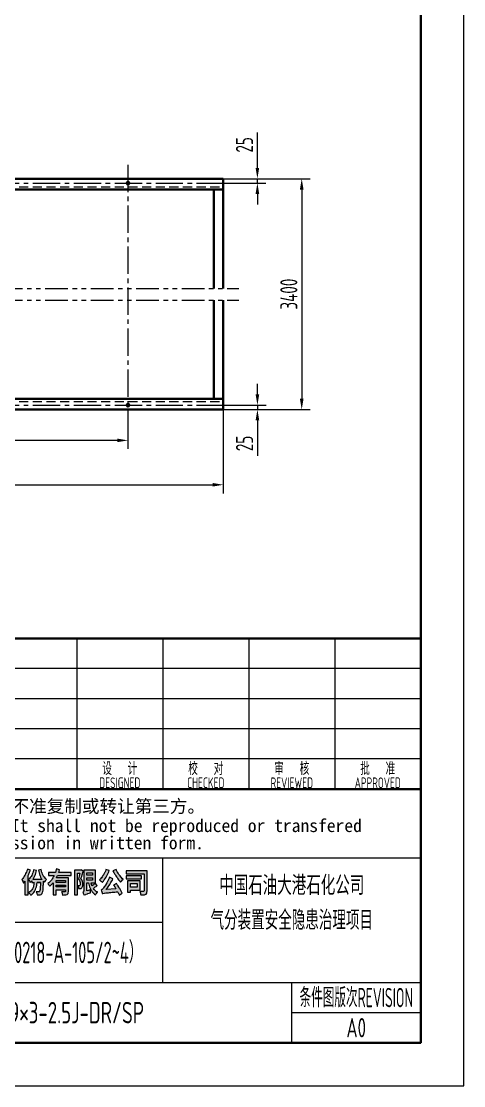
# Model space of a CAD drawing. Header units: millimetres. Extents: x 612290 to 637520, y -99766 to -71780.
# Drawn here: x 634432 to 637520, y -99766 to -92338 of the extents above; entities that cross this region are included whole.
import ezdxf
from ezdxf.enums import TextEntityAlignment as Align

# ---------------------------------------------------------------- set-up
doc = ezdxf.new("R2010")
doc.units = ezdxf.units.MM
for name, pattern in [('CENTER2', [28.575, 19.05, -3.175, 3.175, -3.175]), ('DASHED2', [9.525, 6.35, -3.175]), ('PHANTOM2', [31.75, 15.875, -3.175, 3.175, -3.175, 3.175, -3.175])]:
    doc.linetypes.add(name, pattern=pattern)
for name, color, linetype, lineweight in [('1粗实线', 7, 'Continuous', 35), ('2细实线', 3, 'Continuous', 13), ('3中心线', 1, 'CENTER2', 13), ('4虚线', 4, 'DASHED2', 13), ('5双点划线', 2, 'PHANTOM2', 13), ('7文本', 2, 'Continuous', 13), ('9图表', 4, 'Continuous', 13)]:
    doc.layers.add(name, color=color, linetype=linetype, lineweight=lineweight)
doc.layers.add('LOGO 1', color=7, linetype='Continuous', true_color=0x1e2380)
doc.styles.add('lanpec', font='bpec_e.shx', dxfattribs={"width": 0.75, "bigfont": 'hztxt.shx'})
doc.styles.add('lanpec-dim', font='bpec_e.shx', dxfattribs={"width": 0.75, "bigfont": 'hztxt.shx'})
doc.styles.add('黑体', font='simhei.ttf', dxfattribs={"width": 1.5})
doc.dimstyles.new('lanpec$0', dxfattribs={"dimscale": 0, "dimtxt": 4, "dimasz": 2.5, "dimexe": 2, "dimexo": 0, "dimgap": 1, "dimtad": 1, "dimtxsty": 'lanpec-dim', "dimcen": 2.5, "dimclrd": 256, "dimclre": 256, "dimclrt": 256, "dimazin": 3, "dimtfac": 1, "dimtmove": 0, "dimatfit": 3, "dimlwd": -1, "dimlwe": -1, "dimarcsym": 0})

# ---------------------------------------------------------------- blocks, each defined once
blk = doc.blocks.new('A1-零部件图-LANPEC-AUTOPRINT')
at = {"layer": '1粗实线'}
blk.add_lwpolyline([(-816, 10), (-10, 10), (-10, 584), (-816, 584)], close=True, dxfattribs=at)
at = {"layer": '9图表'}
blk.add_lwpolyline([(-841, 0), (0, 0), (0, 594), (-841, 594)], close=True, dxfattribs=at)
blk = doc.blocks.new('*D1421')
at = {"layer": '2细实线', "transparency": 16777216}
for p, q in [((635841.8, -93437.4), (636449.2, -93437.4)), ((636389.2, -93512.4), (636389.2, -94972.4)), ((635841.8, -95047.4), (636449.2, -95047.4))]:
    blk.add_line(p, q, dxfattribs=at)
for points in [[(636376.7, -93512.4), (636401.7, -93512.4), (636389.2, -93437.4)], [(636376.7, -94972.4), (636401.7, -94972.4), (636389.2, -95047.4)]]:
    blk.add_solid(points, dxfattribs=at)
at = {"layer": 'Defpoints', "color": 0, "transparency": 16777216}
for p in [(635841.8, -93437.4), (635841.8, -95047.4), (636389.2, -95047.4)]:
    blk.add_point(p, dxfattribs=at)
at = {"layer": '2细实线', "transparency": 16777216, "insert": (636299.2, -94242.4), "char_height": 120, "attachment_point": 5, "rotation": 90, "style": 'lanpec-dim'}
blk.add_mtext('3400', dxfattribs=at)
blk = doc.blocks.new('*D1422')
at = {"layer": '2细实线', "transparency": 16777216}
for p, q in [((636079.8, -93362.4), (636079.8, -93114.1)), ((635786.8, -93437.4), (636139.8, -93437.4)), ((635786.8, -93467.4), (636139.8, -93467.4)), ((636079.8, -93467.4), (636079.8, -93437.4)), ((636079.8, -93542.4), (636079.8, -93617.4))]:
    blk.add_line(p, q, dxfattribs=at)
for points in [[(636067.3, -93362.4), (636092.3, -93362.4), (636079.8, -93437.4)], [(636067.3, -93542.4), (636092.3, -93542.4), (636079.8, -93467.4)]]:
    blk.add_solid(points, dxfattribs=at)
at = {"layer": 'Defpoints', "color": 0, "transparency": 16777216}
for p in [(635786.8, -93437.4), (635786.8, -93467.4), (636079.8, -93437.4)]:
    blk.add_point(p, dxfattribs=at)
at = {"layer": '2细实线', "transparency": 16777216, "insert": (635989.8, -93200.8), "char_height": 120, "attachment_point": 5, "rotation": 90, "style": 'lanpec-dim'}
blk.add_mtext('25', dxfattribs=at)
blk = doc.blocks.new('*D1402')
at = {"layer": '2细实线', "transparency": 16777216}
for p, q in [((636080, -94942.4), (636080, -94867.4)), ((635787, -95017.4), (636140, -95017.4)), ((635787, -95047.4), (636140, -95047.4)), ((636080, -95017.4), (636080, -95047.4)), ((636080, -95122.4), (636080, -95370.8))]:
    blk.add_line(p, q, dxfattribs=at)
for points in [[(636067.5, -94942.4), (636092.5, -94942.4), (636080, -95017.4)], [(636067.5, -95122.4), (636092.5, -95122.4), (636080, -95047.4)]]:
    blk.add_solid(points, dxfattribs=at)
at = {"layer": 'Defpoints', "color": 0, "transparency": 16777216}
for p in [(635787, -95017.4), (635787, -95047.4), (636080, -95047.4)]:
    blk.add_point(p, dxfattribs=at)
at = {"layer": '2细实线', "transparency": 16777216, "insert": (635990, -95284.1), "char_height": 120, "attachment_point": 5, "rotation": 90, "style": 'lanpec-dim'}
blk.add_mtext('25', dxfattribs=at)
blk = doc.blocks.new('*D1404')
at = {"layer": '2细实线', "transparency": 16777216}
for p, q in [((633176.8, -95172), (633176.8, -95322.6)), ((635176.8, -95172), (635176.8, -95322.6)), ((635101.8, -95262.6), (633251.8, -95262.6))]:
    blk.add_line(p, q, dxfattribs=at)
for points in [[(633251.8, -95250.1), (633251.8, -95275.1), (633176.8, -95262.6)], [(635101.8, -95250.1), (635101.8, -95275.1), (635176.8, -95262.6)]]:
    blk.add_solid(points, dxfattribs=at)
at = {"layer": 'Defpoints', "color": 0, "transparency": 16777216}
for p in [(633176.8, -95172), (635176.8, -95172), (633176.8, -95262.6)]:
    blk.add_point(p, dxfattribs=at)
at = {"layer": '2细实线', "transparency": 16777216, "insert": (634176.8, -95172.6), "char_height": 120, "attachment_point": 5, "style": 'lanpec-dim'}
blk.add_mtext('2000', dxfattribs=at)
blk = doc.blocks.new('*D1425')
at = {"layer": '2细实线', "transparency": 16777216}
for p, q in [((626511.8, -94868.8), (626511.8, -95632.6)), ((635841.8, -94868.8), (635841.8, -95632.6)), ((626586.8, -95572.6), (635766.8, -95572.6))]:
    blk.add_line(p, q, dxfattribs=at)
for points in [[(626586.8, -95560.1), (626586.8, -95585.1), (626511.8, -95572.6)], [(635766.8, -95560.1), (635766.8, -95585.1), (635841.8, -95572.6)]]:
    blk.add_solid(points, dxfattribs=at)
at = {"layer": 'Defpoints', "color": 0, "transparency": 16777216}
for p in [(626511.8, -94868.8), (635841.8, -94868.8), (635841.8, -95572.6)]:
    blk.add_point(p, dxfattribs=at)
at = {"layer": '2细实线', "transparency": 16777216, "insert": (631176.8, -95482.6), "char_height": 120, "attachment_point": 5, "style": 'lanpec-dim'}
blk.add_mtext('9150', dxfattribs=at)
blk = doc.blocks.new('蓝科新LOGO')
at = {"layer": 'LOGO 1'}
h = blk.add_hatch(color=256, dxfattribs=at)
h.dxf.hatch_style = 1
h.paths.add_polyline_path([(3820.24, 824.45), (3820.26, 824.5), (3820.38, 824.76), (3820.5, 825.03), (3820.52, 825.08), (3820.62, 825.34), (3820.72, 825.62), (3820.13, 825.81), (3820.12, 825.75), (3820.02, 825.48), (3819.91, 825.21), (3819.89, 825.15), (3819.76, 824.89), (3819.64, 824.64), (3819.62, 824.61), (3819.47, 824.36), (3819.32, 824.13), (3819.16, 823.9), (3818.98, 823.69), (3819.08, 823.53), (3819.17, 823.34), (3819.26, 823.14), (3819.32, 822.98), (3819.47, 823.18), (3819.62, 823.38), (3819.62, 820.54), (3820.24, 820.54)])
h.paths.add_polyline_path([(3824.03, 823.7), (3823.83, 823.88), (3823.65, 824.08), (3823.5, 824.27), (3823.35, 824.51), (3823.34, 824.52), (3823.22, 824.77), (3823.12, 825.04), (3823.09, 825.14), (3823.01, 825.42), (3822.94, 825.71), (3822.38, 825.6), (3822.44, 825.32), (3822.51, 825.03), (3822.58, 824.76), (3822.67, 824.52), (3822.71, 824.43), (3822.82, 824.16), (3822.95, 823.91), (3823.1, 823.68), (3821.22, 823.68), (3821.29, 823.78), (3821.43, 824.02), (3821.56, 824.28), (3821.67, 824.55), (3821.74, 824.7), (3821.84, 824.97), (3821.93, 825.25), (3822, 825.53), (3821.39, 825.68), (3821.38, 825.61), (3821.3, 825.33), (3821.21, 825.05), (3821.11, 824.79), (3820.99, 824.54), (3820.86, 824.31), (3820.7, 824.08), (3820.52, 823.87), (3820.33, 823.69), (3820.42, 823.56), (3820.53, 823.39), (3820.63, 823.21), (3820.69, 823.07), (3820.85, 823.23), (3821, 823.4), (3821, 823.06), (3821.47, 823.06), (3821.46, 822.94), (3821.42, 822.65), (3821.37, 822.38), (3821.36, 822.35), (3821.28, 822.06), (3821.17, 821.81), (3821.03, 821.57), (3820.85, 821.36), (3820.84, 821.34), (3820.63, 821.16), (3820.39, 821.02), (3820.51, 820.91), (3820.63, 820.77), (3820.73, 820.64), (3820.81, 820.51), (3820.92, 820.59), (3821.14, 820.76), (3821.33, 820.95), (3821.4, 821.03), (3821.56, 821.26), (3821.7, 821.51), (3821.76, 821.66), (3821.86, 821.93), (3821.95, 822.21), (3822.01, 822.47), (3822.05, 822.75), (3822.09, 823.06), (3822.78, 823.06), (3822.77, 822.84), (3822.76, 822.54), (3822.75, 822.28), (3822.72, 822.02), (3822.7, 821.75), (3822.7, 821.69), (3822.65, 821.42), (3822.58, 821.25), (3822.51, 821.19), (3822.41, 821.17), (3822.2, 821.18), (3822.18, 821.18), (3821.91, 821.2), (3821.93, 821.16), (3822.03, 820.89), (3822.04, 820.86), (3822.08, 820.58), (3822.18, 820.57), (3822.45, 820.57), (3822.71, 820.59), (3822.94, 820.67), (3823.12, 820.85), (3823.22, 821.09), (3823.26, 821.24), (3823.3, 821.55), (3823.31, 821.68), (3823.34, 821.96), (3823.35, 822.28), (3823.36, 822.44), (3823.38, 822.71), (3823.39, 823.01), (3823.4, 823.34), (3823.51, 823.23), (3823.62, 823.13), (3823.65, 823.2), (3823.8, 823.44), (3823.84, 823.5)])
h = blk.add_hatch(color=256, dxfattribs=at)
h.dxf.hatch_style = 1
h.paths.add_polyline_path([(3828.48, 824.07), (3826.05, 824.07), (3826.14, 824.25), (3826.26, 824.52), (3829.06, 824.52), (3829.06, 825.15), (3826.51, 825.15), (3826.6, 825.42), (3826.67, 825.68), (3826.03, 825.84), (3826, 825.71), (3825.92, 825.43), (3825.83, 825.15), (3824.42, 825.15), (3824.42, 824.52), (3825.56, 824.52), (3825.46, 824.3), (3825.32, 824.06), (3825.17, 823.82), (3825, 823.59), (3824.87, 823.42), (3824.68, 823.22), (3824.48, 823.03), (3824.26, 822.86), (3824.37, 822.75), (3824.47, 822.61), (3824.59, 822.47), (3824.67, 822.34), (3824.83, 822.47), (3825.03, 822.66), (3825.17, 822.79), (3825.36, 823.01), (3825.36, 820.54), (3825.98, 820.54), (3825.98, 821.62), (3827.87, 821.62), (3827.87, 821.28), (3827.75, 821.17), (3827.65, 821.17), (3827.49, 821.17), (3827.29, 821.18), (3827.09, 821.19), (3827.11, 821.14), (3827.2, 820.86), (3827.22, 820.81), (3827.28, 820.53), (3827.29, 820.53), (3827.58, 820.54), (3827.83, 820.55), (3827.96, 820.57), (3828.2, 820.64), (3828.25, 820.67), (3828.42, 820.87), (3828.45, 820.96), (3828.48, 821.26)])
h.paths.add_polyline_path([(3827.87, 823.48), (3827.87, 823.11), (3825.98, 823.11), (3825.98, 823.48)], flags=16)
h.paths.add_polyline_path([(3827.87, 822.55), (3827.87, 822.19), (3825.98, 822.19), (3825.98, 822.55)], flags=16)
h = blk.add_hatch(color=256, dxfattribs=at)
h.dxf.hatch_style = 1
h.paths.add_polyline_path([(3831.41, 822.41), (3831.43, 822.72), (3831.41, 822.97), (3831.36, 823.27), (3831.33, 823.39), (3831.21, 823.63), (3831.05, 823.9), (3831.1, 824.06), (3831.19, 824.34), (3831.28, 824.63), (3831.34, 824.84), (3831.42, 825.12), (3831.5, 825.38), (3831.09, 825.64), (3831.01, 825.61), (3829.76, 825.61), (3829.76, 820.55), (3830.31, 820.55), (3830.31, 825.01), (3830.81, 825.01), (3830.81, 824.97), (3830.74, 824.7), (3830.68, 824.41), (3830.67, 824.39), (3830.59, 824.09), (3830.52, 823.83), (3830.57, 823.76), (3830.72, 823.51), (3830.81, 823.27), (3830.86, 823.06), (3830.88, 822.79), (3830.86, 822.59), (3830.79, 822.45), (3830.72, 822.42), (3830.65, 822.41), (3830.55, 822.41), (3830.42, 822.42), (3830.43, 822.4), (3830.52, 822.13), (3830.52, 822.12), (3830.56, 821.84), (3830.74, 821.84), (3830.9, 821.85), (3831.06, 821.89), (3831.19, 821.97), (3831.24, 822.02), (3831.37, 822.26)])
h.paths.add_polyline_path([(3834.02, 825.6), (3831.65, 825.6), (3831.65, 821.54), (3831.65, 821.48), (3831.58, 821.22), (3831.41, 821.04), (3831.49, 820.94), (3831.56, 820.79), (3831.63, 820.64), (3831.68, 820.51), (3831.8, 820.58), (3832.02, 820.67), (3832.12, 820.7), (3832.4, 820.79), (3832.48, 820.82), (3832.72, 820.89), (3833.02, 820.97), (3833, 821.26), (3833, 821.29), (3832.99, 821.58), (3832.27, 821.41), (3832.27, 823), (3832.58, 823), (3832.64, 822.76), (3832.71, 822.48), (3832.8, 822.21), (3832.86, 822.04), (3832.97, 821.78), (3833.1, 821.53), (3833.17, 821.42), (3833.33, 821.19), (3833.51, 820.98), (3833.59, 820.89), (3833.8, 820.7), (3834.03, 820.55), (3834.11, 820.7), (3834.22, 820.86), (3834.33, 821.02), (3834.44, 821.13), (3834.42, 821.15), (3834.18, 821.28), (3833.97, 821.46), (3833.96, 821.47), (3833.77, 821.67), (3833.59, 821.89), (3833.74, 822), (3833.96, 822.17), (3834.12, 822.29), (3834.33, 822.47), (3833.92, 822.94), (3833.85, 822.87), (3833.65, 822.66), (3833.53, 822.56), (3833.33, 822.38), (3833.3, 822.45), (3833.2, 822.71), (3833.11, 823), (3834.02, 823)])
h.paths.add_polyline_path([(3832.27, 823.58), (3832.27, 824.04), (3833.42, 824.04), (3833.42, 823.58)], flags=16)
h.paths.add_polyline_path([(3832.27, 824.58), (3832.27, 825.03), (3833.42, 825.03), (3833.42, 824.58)], flags=16)
h = blk.add_hatch(color=256, dxfattribs=at)
h.dxf.hatch_style = 1
h.paths.add_polyline_path([(3836.19, 824.19), (3836.27, 824.32), (3836.41, 824.56), (3836.54, 824.82), (3836.61, 824.97), (3836.72, 825.23), (3836.83, 825.5), (3836.15, 825.71), (3836.12, 825.64), (3836.02, 825.37), (3835.9, 825.11), (3835.86, 825.03), (3835.72, 824.78), (3835.58, 824.54), (3835.54, 824.48), (3835.38, 824.25), (3835.21, 824.04), (3835.19, 824.02), (3835, 823.81), (3834.8, 823.62), (3834.95, 823.52), (3835.11, 823.39), (3835.26, 823.26), (3835.38, 823.14), (3835.42, 823.18), (3835.61, 823.39), (3835.79, 823.61), (3835.87, 823.71), (3836.03, 823.95)])
h.paths.add_polyline_path([(3837.45, 823.57), (3837.57, 823.83), (3836.88, 824.15), (3836.8, 823.97), (3836.68, 823.71), (3836.55, 823.45), (3836.47, 823.29), (3836.33, 823.04), (3836.2, 822.8), (3836.17, 822.77), (3836.02, 822.51), (3835.87, 822.29), (3835.79, 822.18), (3835.64, 821.98), (3835.55, 821.88), (3835.38, 821.67), (3835.14, 821.53), (3835.22, 821.36), (3835.29, 821.15), (3835.35, 820.96), (3835.38, 820.82), (3835.53, 820.87), (3835.75, 820.91), (3835.82, 820.92), (3836.1, 820.95), (3836.35, 820.98), (3836.65, 821.01), (3836.87, 821.03), (3837.14, 821.05), (3837.44, 821.08), (3837.46, 821.08), (3837.7, 821.11), (3837.95, 821.13), (3838.23, 821.15), (3838.53, 821.18), (3838.58, 821.08), (3838.71, 820.84), (3838.74, 820.79), (3838.86, 820.53), (3839.48, 820.89), (3839.39, 821.07), (3839.25, 821.34), (3839.24, 821.35), (3839.1, 821.58), (3838.96, 821.84), (3838.93, 821.88), (3838.78, 822.12), (3838.63, 822.36), (3838.61, 822.39), (3838.45, 822.62), (3838.3, 822.85), (3837.71, 822.56), (3837.78, 822.44), (3837.93, 822.2), (3838.02, 822.06), (3838.17, 821.81), (3836.22, 821.67), (3836.28, 821.76), (3836.45, 821.97), (3836.61, 822.2), (3836.77, 822.44), (3836.93, 822.69), (3837.02, 822.83), (3837.17, 823.08), (3837.31, 823.32)])
h.paths.add_polyline_path([(3839.03, 824.43), (3838.86, 824.66), (3838.8, 824.73), (3838.64, 824.96), (3838.49, 825.2), (3838.46, 825.25), (3838.32, 825.5), (3838.2, 825.75), (3837.58, 825.47), (3837.64, 825.35), (3837.77, 825.1), (3837.92, 824.85), (3838.01, 824.7), (3838.16, 824.46), (3838.31, 824.22), (3838.4, 824.09), (3838.56, 823.86), (3838.73, 823.64), (3838.78, 823.57), (3838.96, 823.35), (3839.14, 823.14), (3839.25, 823.29), (3839.39, 823.45), (3839.52, 823.6), (3839.66, 823.72), (3839.64, 823.74), (3839.45, 823.93), (3839.26, 824.15), (3839.2, 824.21)])
h = blk.add_hatch(color=256, dxfattribs=at)
h.dxf.hatch_style = 1
h.paths.add_polyline_path([(3844.54, 825.49), (3840.25, 825.49), (3840.25, 824.85), (3843.91, 824.85), (3843.91, 821.4), (3843.88, 821.3), (3843.78, 821.27), (3843.66, 821.27), (3843.48, 821.26), (3843.26, 821.27), (3843.04, 821.28), (3843.1, 821.11), (3843.17, 820.92), (3843.22, 820.72), (3843.24, 820.55), (3843.31, 820.55), (3843.6, 820.55), (3843.84, 820.57), (3844.02, 820.59), (3844.26, 820.68), (3844.33, 820.72), (3844.49, 820.94), (3844.52, 821.07), (3844.54, 821.39)])
h.paths.add_polyline_path([(3843.38, 824.45), (3840.3, 824.45), (3840.3, 823.86), (3843.38, 823.86)], flags=17)
h.paths.add_polyline_path([(3843.11, 823.44), (3840.57, 823.44), (3840.57, 821.11), (3841.18, 821.11), (3841.18, 821.52), (3843.11, 821.52)], flags=17)
h.paths.add_polyline_path([(3842.5, 822.1), (3841.18, 822.1), (3841.18, 822.86), (3842.5, 822.86)], flags=16)
at = {"layer": 'LOGO 1', "color": 164, "lineweight": 0}
for points in [[(3820.13, 825.81), (3820.12, 825.75), (3820.02, 825.48), (3819.91, 825.21), (3819.89, 825.15), (3819.76, 824.89), (3819.64, 824.64), (3819.62, 824.61), (3819.47, 824.36), (3819.32, 824.13), (3819.16, 823.9), (3818.98, 823.69), (3819.08, 823.53)], [(3819.62, 823.38), (3819.62, 820.54), (3820.24, 820.54), (3820.24, 824.45), (3820.26, 824.5), (3820.38, 824.76), (3820.5, 825.03), (3820.52, 825.08), (3820.62, 825.34), (3820.72, 825.62), (3820.13, 825.81)], [(3821.39, 825.68), (3821.38, 825.61), (3821.3, 825.33), (3821.21, 825.05), (3821.11, 824.79), (3820.99, 824.54), (3820.86, 824.31), (3820.7, 824.08), (3820.52, 823.87), (3820.33, 823.69), (3820.42, 823.56)], [(3822.94, 825.71), (3822.38, 825.6), (3822.44, 825.32), (3822.51, 825.03), (3822.58, 824.76), (3822.67, 824.52), (3822.71, 824.43), (3822.82, 824.16), (3822.95, 823.91), (3823.1, 823.68), (3821.22, 823.68)], [(3821.22, 823.68), (3821.29, 823.78), (3821.43, 824.02), (3821.56, 824.28), (3821.67, 824.55), (3821.74, 824.7), (3821.84, 824.97), (3821.93, 825.25), (3822, 825.53), (3821.39, 825.68)], [(3823.8, 823.44), (3823.84, 823.5), (3824.03, 823.7), (3823.83, 823.88), (3823.65, 824.08), (3823.5, 824.27), (3823.35, 824.51), (3823.34, 824.52), (3823.22, 824.77), (3823.12, 825.04), (3823.09, 825.14), (3823.01, 825.42), (3822.94, 825.71)], [(3826.03, 825.84), (3826, 825.71), (3825.92, 825.43), (3825.83, 825.15), (3824.42, 825.15), (3824.42, 824.52), (3825.56, 824.52), (3825.46, 824.3), (3825.32, 824.06), (3825.17, 823.82), (3825, 823.59)], [(3827.11, 821.14), (3827.2, 820.86), (3827.22, 820.81), (3827.28, 820.53), (3827.29, 820.53), (3827.58, 820.54), (3827.83, 820.55), (3827.96, 820.57), (3828.2, 820.64), (3828.25, 820.67), (3828.42, 820.87), (3828.45, 820.96), (3828.48, 821.26), (3828.48, 824.07), (3826.05, 824.07), (3826.14, 824.25), (3826.26, 824.52), (3829.06, 824.52), (3829.06, 825.15), (3826.51, 825.15), (3826.6, 825.42), (3826.67, 825.68), (3826.03, 825.84)], [(3831.09, 825.64), (3831.01, 825.61), (3829.76, 825.61), (3829.76, 820.55), (3830.31, 820.55), (3830.31, 825.01), (3830.81, 825.01)], [(3831.42, 825.12), (3831.5, 825.38), (3831.09, 825.64)], [(3834.02, 825.6), (3831.65, 825.6), (3831.65, 821.54), (3831.65, 821.48), (3831.58, 821.22), (3831.41, 821.04), (3831.49, 820.94), (3831.56, 820.79), (3831.63, 820.64), (3831.68, 820.51), (3831.8, 820.58), (3832.02, 820.67), (3832.12, 820.7), (3832.4, 820.79), (3832.48, 820.82), (3832.72, 820.89), (3833.02, 820.97), (3833, 821.26), (3833, 821.29)], [(3834.02, 823), (3834.02, 825.6)], [(3844.54, 825.49), (3840.25, 825.49), (3840.25, 824.85), (3843.91, 824.85), (3843.91, 821.4), (3843.88, 821.3), (3843.78, 821.27), (3843.66, 821.27), (3843.48, 821.26)], [(3843.1, 821.11), (3843.17, 820.92), (3843.22, 820.72), (3843.24, 820.55), (3843.31, 820.55), (3843.6, 820.55), (3843.84, 820.57), (3844.02, 820.59), (3844.26, 820.68), (3844.33, 820.72), (3844.49, 820.94), (3844.52, 821.07), (3844.54, 821.39), (3844.54, 825.49)], [(3819.08, 823.53), (3819.17, 823.34), (3819.26, 823.14), (3819.32, 822.98), (3819.47, 823.18), (3819.62, 823.38)], [(3820.42, 823.56), (3820.53, 823.39), (3820.63, 823.21), (3820.69, 823.07), (3820.85, 823.23), (3821, 823.4)], [(3821, 823.4), (3821, 823.06), (3821.47, 823.06)], [(3821.93, 821.16), (3822.03, 820.89), (3822.04, 820.86), (3822.08, 820.58), (3822.18, 820.57), (3822.44, 820.57), (3822.45, 820.57), (3822.71, 820.59), (3822.94, 820.67), (3823.12, 820.85), (3823.22, 821.09), (3823.26, 821.24), (3823.3, 821.55), (3823.31, 821.68), (3823.34, 821.96), (3823.35, 822.28), (3823.36, 822.44), (3823.38, 822.71), (3823.39, 823.01), (3823.4, 823.34)], [(3823.4, 823.34), (3823.51, 823.23), (3823.62, 823.13), (3823.65, 823.2), (3823.8, 823.44)], [(3823.4, 823.34), (3823.51, 823.23), (3823.62, 823.13), (3823.65, 823.2), (3823.8, 823.44)], [(3825, 823.59), (3824.87, 823.42), (3824.68, 823.22), (3824.48, 823.03)], [(3825.98, 823.11), (3825.98, 823.48), (3827.87, 823.48)], [(3827.87, 823.48), (3827.87, 823.11), (3825.98, 823.11)], [(3830.81, 825.01), (3830.81, 824.97), (3830.74, 824.7), (3830.68, 824.41), (3830.67, 824.39), (3830.59, 824.09), (3830.52, 823.83), (3830.57, 823.76), (3830.72, 823.51), (3830.81, 823.27), (3830.86, 823.06), (3830.88, 822.79), (3830.86, 822.59), (3830.79, 822.45), (3830.72, 822.42), (3830.65, 822.41), (3830.55, 822.41)], [(3831.41, 822.41), (3831.43, 822.72), (3831.41, 822.97), (3831.36, 823.27), (3831.33, 823.39), (3831.21, 823.63), (3831.05, 823.9), (3831.1, 824.06), (3831.19, 824.34), (3831.28, 824.63), (3831.34, 824.84), (3831.42, 825.12)], [(3832.27, 824.58), (3832.27, 825.03), (3833.42, 825.03)], [(3833.42, 825.03), (3833.42, 824.58), (3832.27, 824.58)], [(3832.27, 823.58), (3832.27, 824.04), (3833.42, 824.04)], [(3833.42, 824.04), (3833.42, 823.58), (3832.27, 823.58)], [(3836.88, 824.15), (3836.8, 823.97), (3836.68, 823.71), (3836.55, 823.45), (3836.47, 823.29), (3836.33, 823.04), (3836.2, 822.8), (3836.17, 822.77), (3836.02, 822.51), (3835.87, 822.29), (3835.79, 822.18), (3835.64, 821.98), (3835.55, 821.88), (3835.38, 821.68), (3835.38, 821.67)], [(3836.22, 821.67), (3836.28, 821.76), (3836.45, 821.97), (3836.61, 822.2), (3836.77, 822.44), (3836.93, 822.69), (3837.02, 822.83), (3837.17, 823.08), (3837.31, 823.32), (3837.45, 823.57), (3837.57, 823.83), (3836.88, 824.15)], [(3843.11, 823.44), (3840.57, 823.44), (3840.57, 821.11), (3841.18, 821.11), (3841.18, 821.52), (3843.11, 821.52)], [(3843.11, 821.52), (3843.11, 823.44)], [(3821.47, 823.06), (3821.46, 822.94), (3821.42, 822.65), (3821.37, 822.38), (3821.36, 822.35), (3821.28, 822.06), (3821.17, 821.81), (3821.03, 821.57), (3820.85, 821.36), (3820.84, 821.34), (3820.63, 821.16), (3820.39, 821.02), (3820.51, 820.91), (3820.63, 820.77), (3820.73, 820.64), (3820.81, 820.51), (3820.92, 820.59), (3821.14, 820.76), (3821.33, 820.95), (3821.4, 821.03), (3821.56, 821.26), (3821.7, 821.51), (3821.76, 821.66), (3821.86, 821.93), (3821.95, 822.21), (3822.01, 822.47), (3822.05, 822.75), (3822.09, 823.06), (3822.78, 823.06), (3822.09, 823.06)], [(3822.41, 821.17), (3822.2, 821.18), (3822.18, 821.18), (3821.91, 821.2)], [(3821.91, 821.2), (3821.93, 821.16)], [(3822.09, 823.06), (3822.78, 823.06), (3822.77, 822.84), (3822.76, 822.54), (3822.75, 822.28), (3822.72, 822.02), (3822.7, 821.75), (3822.7, 821.69), (3822.65, 821.42), (3822.58, 821.25), (3822.51, 821.19), (3822.41, 821.17)], [(3824.48, 823.03), (3824.26, 822.86), (3824.37, 822.75), (3824.47, 822.61), (3824.59, 822.47), (3824.67, 822.34), (3824.83, 822.47), (3825.03, 822.66), (3825.17, 822.79), (3825.36, 823.01)], [(3825.36, 823.01), (3825.36, 820.54), (3825.98, 820.54), (3825.98, 821.62), (3827.87, 821.62)], [(3825.98, 822.19), (3825.98, 822.55), (3827.87, 822.55)], [(3827.87, 822.55), (3827.87, 822.19), (3825.98, 822.19)], [(3827.65, 821.17), (3827.49, 821.17), (3827.29, 821.18), (3827.09, 821.19)], [(3827.09, 821.19), (3827.11, 821.14)], [(3827.87, 821.62), (3827.87, 821.28), (3827.75, 821.17), (3827.65, 821.17)], [(3830.65, 822.41), (3830.55, 822.41), (3830.42, 822.42)], [(3830.42, 822.42), (3830.43, 822.4), (3830.52, 822.13), (3830.52, 822.12), (3830.56, 821.84), (3830.74, 821.84), (3830.9, 821.85), (3831.06, 821.89), (3831.19, 821.97), (3831.24, 822.02), (3831.37, 822.26), (3831.41, 822.41)], [(3832.27, 821.41), (3832.27, 823), (3832.58, 823)], [(3832.99, 821.58), (3832.27, 821.41)], [(3832.58, 823), (3832.64, 822.76), (3832.71, 822.48), (3832.8, 822.21), (3832.86, 822.04), (3832.97, 821.78), (3833.1, 821.53), (3833.17, 821.42), (3833.33, 821.19), (3833.51, 820.98), (3833.59, 820.89), (3833.8, 820.7), (3834.03, 820.55), (3834.11, 820.7), (3834.22, 820.86), (3834.33, 821.02), (3834.44, 821.13), (3834.42, 821.15), (3834.18, 821.28), (3833.97, 821.46), (3833.96, 821.47), (3833.77, 821.67), (3833.59, 821.89), (3833.74, 822), (3833.96, 822.17), (3834.12, 822.29)], [(3832.58, 823), (3832.64, 822.76), (3832.71, 822.48), (3832.8, 822.21), (3832.86, 822.04), (3832.97, 821.78), (3833.1, 821.53), (3833.17, 821.42), (3833.33, 821.19), (3833.51, 820.98), (3833.59, 820.89), (3833.8, 820.7), (3834.03, 820.55), (3834.11, 820.7), (3834.22, 820.86), (3834.33, 821.02), (3834.44, 821.13), (3834.42, 821.15), (3834.18, 821.28), (3833.97, 821.46), (3833.96, 821.47), (3833.77, 821.67), (3833.59, 821.89), (3833.74, 822), (3833.96, 822.17), (3834.12, 822.29)], [(3833, 821.29), (3832.99, 821.58)], [(3833.33, 822.38), (3833.3, 822.45), (3833.2, 822.71), (3833.11, 823)], [(3833.33, 822.38), (3833.3, 822.45), (3833.2, 822.71), (3833.11, 823)], [(3833.11, 823), (3834.02, 823)], [(3833.92, 822.94), (3833.85, 822.87), (3833.65, 822.66), (3833.53, 822.56), (3833.33, 822.38)], [(3834.12, 822.29), (3834.33, 822.47), (3833.92, 822.94)], [(3835.38, 821.67), (3835.14, 821.53), (3835.22, 821.36), (3835.29, 821.15), (3835.35, 820.96), (3835.38, 820.82), (3835.53, 820.87), (3835.75, 820.91), (3835.82, 820.92), (3836.1, 820.95), (3836.11, 820.95), (3836.35, 820.98), (3836.65, 821.01), (3836.87, 821.03), (3837.14, 821.05), (3837.44, 821.08), (3837.46, 821.08), (3837.7, 821.11), (3837.95, 821.13), (3838.23, 821.15), (3838.53, 821.18)], [(3838.3, 822.85), (3837.71, 822.56), (3837.78, 822.44), (3837.93, 822.2), (3838.02, 822.06), (3838.17, 821.81), (3836.22, 821.67)], [(3839.25, 821.34), (3839.24, 821.35), (3839.1, 821.58), (3838.96, 821.84), (3838.93, 821.88), (3838.78, 822.12), (3838.63, 822.36), (3838.61, 822.39), (3838.45, 822.62), (3838.3, 822.85)], [(3838.53, 821.18), (3838.58, 821.08), (3838.71, 820.84), (3838.74, 820.79), (3838.86, 820.53), (3839.48, 820.89), (3839.39, 821.07), (3839.25, 821.34)], [(3838.53, 821.18), (3838.58, 821.08), (3838.71, 820.84), (3838.74, 820.79), (3838.86, 820.53), (3839.48, 820.89), (3839.39, 821.07), (3839.25, 821.34)], [(3842.5, 822.86), (3842.5, 822.1), (3841.18, 822.1)], [(3841.18, 822.1), (3841.18, 822.86), (3842.5, 822.86)], [(3843.48, 821.26), (3843.26, 821.27), (3843.04, 821.28)], [(3843.04, 821.28), (3843.1, 821.11)]]:
    blk.add_lwpolyline(points, dxfattribs=at)
for points in [[(3836.15, 825.71), (3836.12, 825.64), (3836.02, 825.37), (3835.9, 825.11), (3835.86, 825.03), (3835.72, 824.78), (3835.58, 824.54), (3835.54, 824.48), (3835.38, 824.25), (3835.21, 824.04), (3835.19, 824.02), (3835, 823.81), (3834.8, 823.62), (3834.95, 823.52), (3835.11, 823.39), (3835.26, 823.26), (3835.38, 823.14), (3835.42, 823.18), (3835.61, 823.39), (3835.79, 823.61), (3835.87, 823.71), (3836.03, 823.95), (3836.19, 824.19), (3836.27, 824.32), (3836.41, 824.56), (3836.54, 824.82), (3836.61, 824.97), (3836.72, 825.23), (3836.83, 825.5)], [(3838.2, 825.75), (3837.58, 825.47), (3837.64, 825.35), (3837.77, 825.1), (3837.92, 824.85), (3838.01, 824.7), (3838.16, 824.46), (3838.31, 824.22), (3838.4, 824.09), (3838.56, 823.86), (3838.73, 823.64), (3838.78, 823.57), (3838.96, 823.35), (3839.14, 823.14), (3839.25, 823.29), (3839.39, 823.45), (3839.52, 823.6), (3839.66, 823.72), (3839.64, 823.74), (3839.45, 823.93), (3839.26, 824.15), (3839.2, 824.21), (3839.03, 824.43), (3838.86, 824.66), (3838.8, 824.73), (3838.64, 824.96), (3838.49, 825.2), (3838.46, 825.25), (3838.32, 825.5)], [(3843.38, 824.45), (3840.3, 824.45), (3840.3, 823.86), (3843.38, 823.86)]]:
    blk.add_lwpolyline(points, close=True, dxfattribs=at)

msp = doc.modelspace()

# ---------------------------------------------------------------- linework, layer by layer
at = {"layer": '1粗实线'}
for p, q in [((626511.775, -93437.419), (635841.775, -93437.419)), ((635841.775, -93437.419), (635841.775, -94203.819)), ((626511.775, -93512.419), (635841.775, -93512.419)), ((635776.775, -93512.419), (635776.775, -94203.819)), ((635776.775, -94283.819), (635776.775, -94972.419)), ((635841.775, -94283.819), (635841.775, -95047.419)), ((626511.775, -94972.419), (635841.775, -94972.419)), ((626511.775, -95047.419), (635841.775, -95047.419)), ((637219.676, -96645.58), (631819.676, -96645.58))]:
    msp.add_line(p, q, dxfattribs=at)
for points in [[(637219.676, -96645.58), (631819.676, -96645.58), (631819.676, -97695.581), (637219.676, -97695.581)], [(631819.676, -97695.581), (637219.676, -97695.581), (637219.676, -99465.581), (631819.676, -99465.581)]]:
    msp.add_lwpolyline(points, close=True, dxfattribs=at)
for centre in [(635176.775, -93467.419), (635176.775, -95017.419)]:
    msp.add_circle(centre, 9, dxfattribs=at)
at = {"layer": '3中心线', "ltscale": 10}
for p, q in [((635176.775, -93339.154), (635176.775, -95171.95)), ((626511.775, -93467.419), (635841.775, -93467.419)), ((626511.775, -95017.419), (635841.775, -95017.419))]:
    msp.add_line(p, q, dxfattribs=at)
at = {"layer": '4虚线', "ltscale": 10}
for p, q in [((626511.775, -93493.919), (635841.775, -93493.919)), ((626511.775, -94990.919), (635841.775, -94990.919))]:
    msp.add_line(p, q, dxfattribs=at)
at = {"layer": '5双点划线', "ltscale": 10}
for p, q in [((626344.111, -94203.819), (635950.839, -94203.819)), ((626344.111, -94283.819), (635950.839, -94283.819))]:
    msp.add_line(p, q, dxfattribs=at)
at = {"layer": '9图表'}
for p, q in [((634819.676, -96645.58), (634819.676, -97695.581)), ((635419.676, -96645.58), (635419.676, -97695.581)), ((635419.676, -96645.58), (635419.676, -97695.581)), ((636019.676, -96645.58), (636019.676, -97695.581)), ((636619.676, -96645.58), (636619.676, -97695.581)), ((637219.676, -96855.58), (631999.676, -96855.581)), ((637219.676, -97065.58), (631999.676, -97065.581)), ((637219.676, -97275.58), (631999.676, -97275.581)), ((637219.676, -97485.58), (631999.676, -97485.581)), ((631819.676, -98175.581), (637219.676, -98175.581)), ((635419.676, -99045.581), (635419.676, -98175.581)), ((631819.676, -98625.581), (635419.676, -98625.581)), ((636319.676, -99465.581), (636319.676, -99045.581))]:
    msp.add_line(p, q, dxfattribs=at)
at = {"layer": '9图表', "color": 4}
for p, q in [((631819.676, -98175.581), (637219.676, -98175.581)), ((631819.676, -98175.581), (637219.676, -98175.581)), ((633169.676, -99045.581), (637219.676, -99045.581)), ((636319.676, -99255.581), (637219.676, -99255.581))]:
    msp.add_line(p, q, dxfattribs=at)

# ---------------------------------------------------------------- block references
at = {"xscale": 30, "yscale": 30, "zscale": 30}
msp.add_blockref('A1-零部件图-LANPEC-AUTOPRINT', (637519.676, -99765.581), dxfattribs=at)
at = {"layer": 'LOGO 1', "xscale": 34.2, "yscale": 34.2, "zscale": 34.2}
msp.add_blockref('蓝科新LOGO', (503826.888, -126497.143), dxfattribs=at)

# ---------------------------------------------------------------- texts
at = {"layer": '7文本', "style": 'lanpec'}
for s, height, width, p in [('中国石油大港石化公司', 135, 0.75, (636319.676, -98367.754)), ('气分装置安全隐患治理项目', 135, 0.7, (636319.676, -98610.581)), ('丙烯塔顶复合型空冷器（0218-A-105/2~4）', 150, 0.65, (634294.676, -98835.581)), ('FP9×3-2.5J-DR/SP', 150, 0.75, (634744.676, -99255.581)), ('A0', 135, 0.75, (636769.676, -99360.581))]:
    msp.add_text(s, height=height, dxfattribs=dict(at, width=width)).set_placement(p, align=Align.MIDDLE_CENTER)
at = {"layer": '9图表', "style": 'lanpec', "width": 0.75}
for s, height, p in [('设   计', 90, (635119.676, -97553.081)), ('校   对', 90, (635719.676, -97553.08, 0)), ('审   核', 90, (636319.676, -97553.08)), ('批   准', 90, (636919.676, -97553.08)), ('DESIGNED', 75, (635119.676, -97652.081)), ('CHECKED', 75, (635719.676, -97652.08, 0)), ('REVIEWED', 75, (636319.676, -97652.08)), ('APPROVED', 75, (636919.676, -97652.08))]:
    msp.add_text(s, height=height, dxfattribs=at).set_placement(p, align=Align.MIDDLE_CENTER)
at = {"layer": '9图表', "style": '黑体'}
for s, p in [('本文件产权属LANPEC所有,未经LANPEC书面许可不准复制或转让第三方。', (631849.676, -97815.581)), ('This document is the property of LANPEC. It shall not be reproduced or transfered', (631849.676, -97950.581)), ("to any other party without LANPEC's permission in written form.", (631849.676, -98070.581))]:
    msp.add_text(s, height=90, dxfattribs=at).set_placement(p, align=Align.MIDDLE_LEFT)
at = {"layer": '9图表', "color": 4, "style": 'lanpec', "width": 0.6}
msp.add_text('条件图版次REVISION', height=135, dxfattribs=at).set_placement((636769.676, -99150.581), align=Align.MIDDLE_CENTER)

# ---------------------------------------------------------------- dimensions: what is measured, and where the dimension line sits
at = {"layer": '2细实线'}
for base, p1, p2, angle, text, override, picture, middle in [((636079.769, -93437.419), (635786.752, -93467.419), (635786.752, -93437.419), 90, '25', {"dimscale": 30}, '*D1422', (635989.769, -93200.752)), ((636389.244, -95047.419), (635841.775, -93437.419), (635841.775, -95047.419), 90, '3400', {"dimscale": 30, "dimtoh": 1}, '*D1421', (636299.244, -94242.419)), ((636080.021, -95047.419), (635787.004, -95017.419), (635787.004, -95047.419), 270, '25', {"dimscale": 30}, '*D1402', (635990.021, -95284.086))]:
    dim = msp.add_linear_dim(base=base, p1=p1, p2=p2, angle=angle, text=text, dimstyle='lanpec$0', override=override, dxfattribs=at)
    dim.commit()
    dim.dimension.update_dxf_attribs({"geometry": picture, "text_midpoint": middle})
dim = msp.add_linear_dim(base=(635841.775, -95572.635), p1=(626511.775, -94868.771), p2=(635841.775, -94868.771), text='9150', dimstyle='lanpec$0', override={"dimscale": 30, "dimtoh": 1}, dxfattribs=at)
dim.commit()
dim.dimension.update_dxf_attribs({"geometry": '*D1425', "text_midpoint": (631176.775, -95482.635)})
dim = msp.add_linear_dim(base=(633176.775, -95262.587), p1=(635176.775, -95171.95), p2=(633176.775, -95171.95), angle=180, dimstyle='lanpec$0', override={"dimscale": 30, "dimtoh": 1}, dxfattribs=at)
dim.commit()
dim.dimension.update_dxf_attribs({"geometry": '*D1404', "text_midpoint": (634176.775, -95172.587)})

doc.saveas('drawing.dxf')
